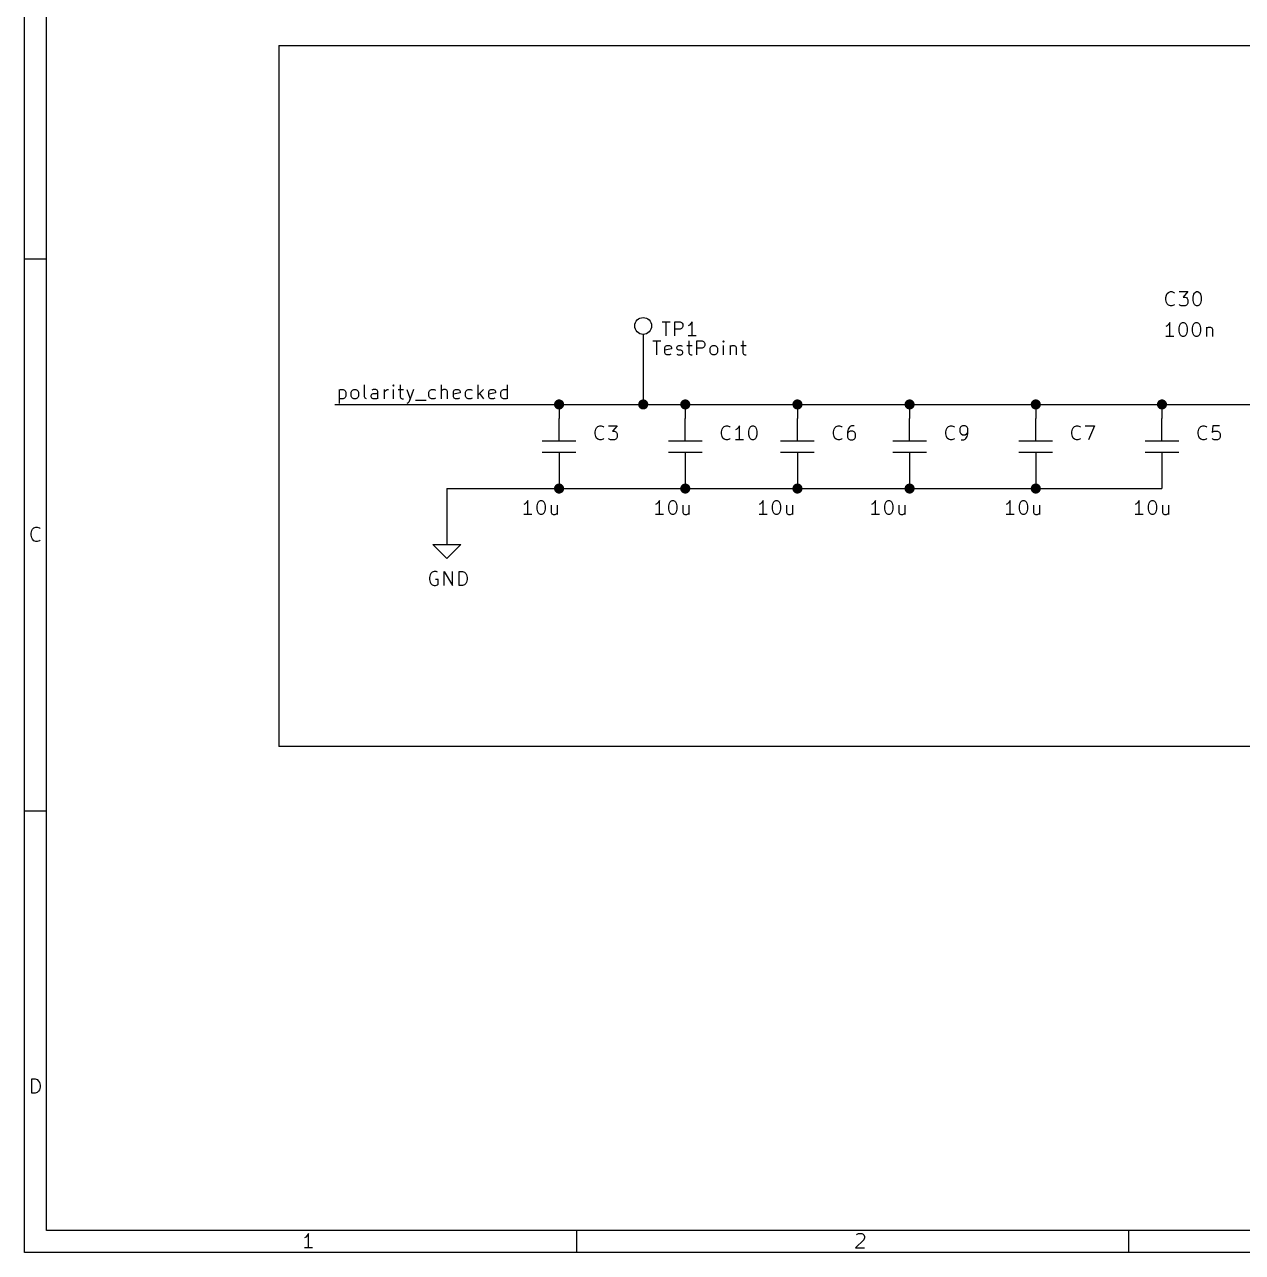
# Model space of a CAD drawing. Extents: x 0.4 to 11.3, y -7.9 to -0.4.
# Drawn here: x 0.394 to 4.737, y -7.874 to -3.495 of the extents above; entities that cross this region are included whole.
import ezdxf

# ---------------------------------------------------------------- set-up
doc = ezdxf.new("R2010")
doc.units = 0
doc.header["$MEASUREMENT"] = 0
for name, color, linetype in [('BLUE3', 171, 'CONTINUOUS'), ('CYAN2', 4, 'CONTINUOUS'), ('GRAY1', 251, 'CONTINUOUS'), ('GREEN3', 91, 'CONTINUOUS'), ('RED2', 1, 'CONTINUOUS')]:
    doc.layers.add(name, color=color, linetype=linetype)

msp = doc.modelspace()

# ---------------------------------------------------------------- linework, layer by layer
at = {"layer": 'BLUE3', "linetype": 'CONTINUOUS'}
for p, q in [((1.3, -3.57), (1.3, -6.07)), ((1.3, -3.57), (10.45, -3.57)), ((10.45, -6.07), (1.3, -6.07))]:
    msp.add_line(p, q, dxfattribs=at)
at = {"layer": 'CYAN2', "linetype": 'CONTINUOUS'}
for p, q in [((4.4639, -4.4692), (4.4663, -4.4597)), ((4.4663, -4.4597), (4.4687, -4.4549)), ((4.4687, -4.4549), (4.4734, -4.4502)), ((4.4734, -4.4502), (4.4806, -4.4478)), ((4.4806, -4.4478), (4.4853, -4.4478)), ((4.4853, -4.4478), (4.4925, -4.4502)), ((4.4925, -4.4502), (4.4949, -4.4526)), ((4.5115, -4.4478), (4.5425, -4.4478)), ((4.5425, -4.4478), (4.5258, -4.4669)), ((4.5615, -4.4669), (4.5639, -4.4573)), ((4.5639, -4.4573), (4.5663, -4.4526)), ((4.5663, -4.4526), (4.5687, -4.4502)), ((4.5687, -4.4502), (4.5734, -4.4478)), ((4.5734, -4.4478), (4.5782, -4.4478)), ((4.5782, -4.4478), (4.5829, -4.4502)), ((4.5829, -4.4502), (4.5853, -4.4526)), ((4.5853, -4.4526), (4.5877, -4.4573)), ((4.5877, -4.4573), (4.5901, -4.4669)), ((4.4639, -4.4764), (4.4639, -4.4692)), ((4.4663, -4.4859), (4.4639, -4.4764)), ((4.4687, -4.4907), (4.4663, -4.4859)), ((4.4734, -4.4954), (4.4687, -4.4907)), ((4.4806, -4.4978), (4.4734, -4.4954)), ((4.4853, -4.4978), (4.4806, -4.4978)), ((4.4925, -4.4954), (4.4853, -4.4978)), ((4.4949, -4.493), (4.4925, -4.4954)), ((4.5139, -4.4954), (4.5115, -4.493)), ((4.5187, -4.4978), (4.5139, -4.4954)), ((4.5329, -4.4978), (4.5187, -4.4978)), ((4.5258, -4.4669), (4.5329, -4.4669)), ((4.5329, -4.4669), (4.5377, -4.4692)), ((4.5377, -4.4954), (4.5329, -4.4978)), ((4.5377, -4.4692), (4.5401, -4.4716)), ((4.5401, -4.493), (4.5377, -4.4954)), ((4.5401, -4.4716), (4.5425, -4.4764)), ((4.5425, -4.4883), (4.5401, -4.493)), ((4.5425, -4.4764), (4.5425, -4.4883)), ((4.5615, -4.4788), (4.5615, -4.4669)), ((4.5639, -4.4883), (4.5615, -4.4788)), ((4.5663, -4.493), (4.5639, -4.4883)), ((4.5687, -4.4954), (4.5663, -4.493)), ((4.5734, -4.4978), (4.5687, -4.4954)), ((4.5782, -4.4978), (4.5734, -4.4978)), ((4.5829, -4.4954), (4.5782, -4.4978)), ((4.5853, -4.493), (4.5829, -4.4954)), ((4.5877, -4.4883), (4.5853, -4.493)), ((4.5901, -4.4788), (4.5877, -4.4883)), ((4.5901, -4.4669), (4.5901, -4.4788)), ((2.6671, -4.5548), (2.6957, -4.5548)), ((2.6814, -4.6048), (2.6814, -4.5548)), ((2.7124, -4.6048), (2.7124, -4.5548)), ((2.7124, -4.5548), (2.7314, -4.5548)), ((2.7314, -4.581), (2.7124, -4.581)), ((2.7314, -4.5548), (2.7362, -4.5572)), ((2.7362, -4.5786), (2.7314, -4.581)), ((2.7362, -4.5572), (2.7386, -4.5596)), ((2.7386, -4.5762), (2.7362, -4.5786)), ((2.7386, -4.5596), (2.7409, -4.5643)), ((2.7409, -4.5715), (2.7386, -4.5762)), ((2.7409, -4.5643), (2.7409, -4.5715)), ((2.7648, -4.5667), (2.76, -4.5691)), ((2.7695, -4.5619), (2.7648, -4.5667)), ((2.7743, -4.5548), (2.7695, -4.5619)), ((2.7743, -4.6048), (2.7743, -4.5548)), ((4.4687, -4.5697), (4.4639, -4.5721)), ((4.4734, -4.5649), (4.4687, -4.5697)), ((4.4782, -4.5578), (4.4734, -4.5649)), ((4.4782, -4.6078), (4.4782, -4.5578)), ((4.5115, -4.5769), (4.5139, -4.5673)), ((4.5115, -4.5888), (4.5115, -4.5769)), ((4.5139, -4.5983), (4.5115, -4.5888)), ((4.5139, -4.5673), (4.5163, -4.5626)), ((4.5163, -4.5626), (4.5187, -4.5602)), ((4.5187, -4.5602), (4.5234, -4.5578)), ((4.5234, -4.5578), (4.5282, -4.5578)), ((4.5282, -4.5578), (4.5329, -4.5602)), ((4.5329, -4.5602), (4.5353, -4.5626)), ((4.5353, -4.5626), (4.5377, -4.5673)), ((4.5377, -4.5673), (4.5401, -4.5769)), ((4.5401, -4.5888), (4.5377, -4.5983)), ((4.5401, -4.5769), (4.5401, -4.5888)), ((4.5591, -4.5769), (4.5615, -4.5673)), ((4.5591, -4.5888), (4.5591, -4.5769)), ((4.5615, -4.5983), (4.5591, -4.5888)), ((4.5615, -4.5673), (4.5639, -4.5626)), ((4.5639, -4.5626), (4.5663, -4.5602)), ((4.5663, -4.5602), (4.571, -4.5578)), ((4.571, -4.5578), (4.5758, -4.5578)), ((4.5758, -4.5578), (4.5806, -4.5602)), ((4.5806, -4.5602), (4.5829, -4.5626)), ((4.5829, -4.5626), (4.5853, -4.5673)), ((4.5853, -4.5673), (4.5877, -4.5769)), ((4.5877, -4.5888), (4.5853, -4.5983)), ((4.5877, -4.5769), (4.5877, -4.5888)), ((4.6091, -4.5745), (4.6091, -4.6078)), ((4.6091, -4.5792), (4.6115, -4.5769)), ((4.6115, -4.5769), (4.6163, -4.5745)), ((4.6163, -4.5745), (4.6234, -4.5745)), ((4.6234, -4.5745), (4.6282, -4.5769)), ((4.6282, -4.5769), (4.6306, -4.5816)), ((4.6306, -4.5816), (4.6306, -4.6078)), ((2.6341, -4.6228), (2.6627, -4.6228)), ((2.6484, -4.6728), (2.6484, -4.6228)), ((2.677, -4.6466), (2.6794, -4.6419)), ((2.6794, -4.6419), (2.6841, -4.6395)), ((2.6841, -4.6395), (2.6937, -4.6395)), ((2.6937, -4.6395), (2.6984, -4.6419)), ((2.6984, -4.6419), (2.7008, -4.6466)), ((2.7199, -4.6466), (2.7222, -4.6419)), ((2.7222, -4.6419), (2.727, -4.6395)), ((2.727, -4.6395), (2.7341, -4.6395)), ((2.7341, -4.6395), (2.7389, -4.6419)), ((2.7556, -4.6395), (2.7746, -4.6395)), ((2.7886, -4.6048), (2.76, -4.6048)), ((2.7627, -4.6228), (2.7627, -4.6657)), ((2.7913, -4.6728), (2.7913, -4.6228)), ((2.7913, -4.6228), (2.8103, -4.6228)), ((2.8103, -4.6228), (2.8151, -4.6252)), ((2.8151, -4.6252), (2.8175, -4.6276)), ((2.8175, -4.6276), (2.8199, -4.6323)), ((2.8199, -4.6395), (2.8175, -4.6442)), ((2.8199, -4.6323), (2.8199, -4.6395)), ((2.8413, -4.6442), (2.8437, -4.6419)), ((2.8437, -4.6419), (2.8484, -4.6395)), ((2.8484, -4.6395), (2.8556, -4.6395)), ((2.8556, -4.6395), (2.8603, -4.6419)), ((2.8603, -4.6419), (2.8627, -4.6442)), ((2.8865, -4.6228), (2.8841, -4.6252)), ((2.8841, -4.6252), (2.8865, -4.6276)), ((2.8889, -4.6252), (2.8865, -4.6228)), ((2.8865, -4.6228), (2.8865, -4.6276)), ((2.8865, -4.6276), (2.8889, -4.6252)), ((2.8865, -4.6728), (2.8865, -4.6395)), ((2.9103, -4.6395), (2.9103, -4.6728)), ((2.9103, -4.6442), (2.9127, -4.6419)), ((2.9127, -4.6419), (2.9175, -4.6395)), ((2.9175, -4.6395), (2.9246, -4.6395)), ((2.9246, -4.6395), (2.9294, -4.6419)), ((2.9294, -4.6419), (2.9318, -4.6466)), ((2.9484, -4.6395), (2.9675, -4.6395)), ((2.9556, -4.6228), (2.9556, -4.6657)), ((4.4925, -4.6078), (4.4639, -4.6078)), ((4.5163, -4.603), (4.5139, -4.5983)), ((4.5187, -4.6054), (4.5163, -4.603)), ((4.5234, -4.6078), (4.5187, -4.6054)), ((4.5282, -4.6078), (4.5234, -4.6078)), ((4.5329, -4.6054), (4.5282, -4.6078)), ((4.5353, -4.603), (4.5329, -4.6054)), ((4.5377, -4.5983), (4.5353, -4.603)), ((4.5639, -4.603), (4.5615, -4.5983)), ((4.5663, -4.6054), (4.5639, -4.603)), ((4.571, -4.6078), (4.5663, -4.6054)), ((4.5758, -4.6078), (4.571, -4.6078)), ((4.5806, -4.6054), (4.5758, -4.6078)), ((4.5829, -4.603), (4.5806, -4.6054)), ((4.5853, -4.5983), (4.5829, -4.603)), ((2.677, -4.6657), (2.677, -4.6466)), ((2.7008, -4.6514), (2.677, -4.6561)), ((2.6794, -4.6704), (2.677, -4.6657)), ((2.6841, -4.6728), (2.6794, -4.6704)), ((2.6937, -4.6728), (2.6841, -4.6728)), ((2.6984, -4.6704), (2.6937, -4.6728)), ((2.7008, -4.6466), (2.7008, -4.6514)), ((2.7199, -4.649), (2.7199, -4.6466)), ((2.7222, -4.6538), (2.7199, -4.649)), ((2.7199, -4.6704), (2.7246, -4.6728)), ((2.727, -4.6561), (2.7222, -4.6538)), ((2.7246, -4.6728), (2.7341, -4.6728)), ((2.7341, -4.6561), (2.727, -4.6561)), ((2.7389, -4.6585), (2.7341, -4.6561)), ((2.7341, -4.6728), (2.7389, -4.6704)), ((2.7413, -4.6633), (2.7389, -4.6585)), ((2.7389, -4.6704), (2.7413, -4.6657)), ((2.7413, -4.6657), (2.7413, -4.6633)), ((2.7627, -4.6657), (2.7651, -4.6704)), ((2.7651, -4.6704), (2.7699, -4.6728)), ((2.7699, -4.6728), (2.7746, -4.6728)), ((2.8103, -4.649), (2.7913, -4.649)), ((2.8151, -4.6466), (2.8103, -4.649)), ((2.8175, -4.6442), (2.8151, -4.6466)), ((2.8389, -4.649), (2.8413, -4.6442)), ((2.8389, -4.6633), (2.8389, -4.649)), ((2.8413, -4.668), (2.8389, -4.6633)), ((2.8437, -4.6704), (2.8413, -4.668)), ((2.8484, -4.6728), (2.8437, -4.6704)), ((2.8556, -4.6728), (2.8484, -4.6728)), ((2.8603, -4.6704), (2.8556, -4.6728)), ((2.8627, -4.668), (2.8603, -4.6704)), ((2.8627, -4.6442), (2.8651, -4.649)), ((2.8651, -4.6633), (2.8627, -4.668)), ((2.8651, -4.649), (2.8651, -4.6633)), ((2.9318, -4.6466), (2.9318, -4.6728)), ((2.9556, -4.6657), (2.9579, -4.6704)), ((2.9579, -4.6704), (2.9627, -4.6728)), ((2.9627, -4.6728), (2.9675, -4.6728)), ((2.4289, -4.9482), (2.4313, -4.9387)), ((2.4289, -4.9554), (2.4289, -4.9482)), ((2.4313, -4.9387), (2.4337, -4.9339)), ((2.4337, -4.9339), (2.4384, -4.9292)), ((2.4384, -4.9292), (2.4456, -4.9268)), ((2.4456, -4.9268), (2.4503, -4.9268)), ((2.4503, -4.9268), (2.4575, -4.9292)), ((2.4575, -4.9292), (2.4599, -4.9316)), ((2.4765, -4.9268), (2.5075, -4.9268)), ((2.5075, -4.9268), (2.4908, -4.9459)), ((2.4908, -4.9459), (2.4979, -4.9459)), ((2.4979, -4.9459), (2.5027, -4.9482)), ((2.5027, -4.9482), (2.5051, -4.9506)), ((2.8789, -4.9482), (2.8813, -4.9387)), ((2.8789, -4.9482), (2.8813, -4.9387)), ((2.8789, -4.9554), (2.8789, -4.9482)), ((2.8789, -4.9554), (2.8789, -4.9482)), ((2.8813, -4.9387), (2.8837, -4.9339)), ((2.8813, -4.9387), (2.8837, -4.9339)), ((2.8837, -4.9339), (2.8884, -4.9292)), ((2.8837, -4.9339), (2.8884, -4.9292)), ((2.8884, -4.9292), (2.8956, -4.9268)), ((2.8884, -4.9292), (2.8956, -4.9268)), ((2.8956, -4.9268), (2.9003, -4.9268)), ((2.8956, -4.9268), (2.9003, -4.9268)), ((2.9003, -4.9268), (2.9075, -4.9292)), ((2.9003, -4.9268), (2.9075, -4.9292)), ((2.9075, -4.9292), (2.9099, -4.9316)), ((2.9075, -4.9292), (2.9099, -4.9316)), ((2.9337, -4.9387), (2.9289, -4.9411)), ((2.9337, -4.9387), (2.9289, -4.9411)), ((2.9384, -4.9339), (2.9337, -4.9387)), ((2.9384, -4.9339), (2.9337, -4.9387)), ((2.9432, -4.9268), (2.9384, -4.9339)), ((2.9432, -4.9268), (2.9384, -4.9339)), ((2.9432, -4.9768), (2.9432, -4.9268)), ((2.9432, -4.9768), (2.9432, -4.9268)), ((2.9765, -4.9459), (2.9789, -4.9363)), ((2.9765, -4.9459), (2.9789, -4.9363)), ((2.9765, -4.9578), (2.9765, -4.9459)), ((2.9765, -4.9578), (2.9765, -4.9459)), ((2.9789, -4.9363), (2.9813, -4.9316)), ((2.9789, -4.9363), (2.9813, -4.9316)), ((2.9813, -4.9316), (2.9837, -4.9292)), ((2.9813, -4.9316), (2.9837, -4.9292)), ((2.9837, -4.9292), (2.9884, -4.9268)), ((2.9837, -4.9292), (2.9884, -4.9268)), ((2.9884, -4.9268), (2.9932, -4.9268)), ((2.9884, -4.9268), (2.9932, -4.9268)), ((2.9932, -4.9268), (2.9979, -4.9292)), ((2.9932, -4.9268), (2.9979, -4.9292)), ((2.9979, -4.9292), (3.0003, -4.9316)), ((2.9979, -4.9292), (3.0003, -4.9316)), ((3.0003, -4.9316), (3.0027, -4.9363)), ((3.0003, -4.9316), (3.0027, -4.9363)), ((3.0027, -4.9363), (3.0051, -4.9459)), ((3.0027, -4.9363), (3.0051, -4.9459)), ((3.0051, -4.9459), (3.0051, -4.9578)), ((3.0051, -4.9459), (3.0051, -4.9578)), ((3.2789, -4.9482), (3.2813, -4.9387)), ((3.2789, -4.9482), (3.2813, -4.9387)), ((3.2789, -4.9554), (3.2789, -4.9482)), ((3.2789, -4.9554), (3.2789, -4.9482)), ((3.2813, -4.9387), (3.2837, -4.9339)), ((3.2813, -4.9387), (3.2837, -4.9339)), ((3.2837, -4.9339), (3.2884, -4.9292)), ((3.2837, -4.9339), (3.2884, -4.9292)), ((3.2884, -4.9292), (3.2956, -4.9268)), ((3.2884, -4.9292), (3.2956, -4.9268)), ((3.2956, -4.9268), (3.3003, -4.9268)), ((3.2956, -4.9268), (3.3003, -4.9268)), ((3.3003, -4.9268), (3.3075, -4.9292)), ((3.3003, -4.9268), (3.3075, -4.9292)), ((3.3075, -4.9292), (3.3099, -4.9316)), ((3.3075, -4.9292), (3.3099, -4.9316)), ((3.3313, -4.9387), (3.3289, -4.9482)), ((3.3313, -4.9387), (3.3289, -4.9482)), ((3.3289, -4.9482), (3.3289, -4.9673)), ((3.3289, -4.9482), (3.3289, -4.9673)), ((3.336, -4.9316), (3.3313, -4.9387)), ((3.336, -4.9316), (3.3313, -4.9387)), ((3.3337, -4.9482), (3.3313, -4.9506)), ((3.3337, -4.9482), (3.3313, -4.9506)), ((3.3384, -4.9459), (3.3337, -4.9482)), ((3.3384, -4.9459), (3.3337, -4.9482)), ((3.3384, -4.9292), (3.336, -4.9316)), ((3.3384, -4.9292), (3.336, -4.9316)), ((3.3432, -4.9268), (3.3384, -4.9292)), ((3.3432, -4.9268), (3.3384, -4.9292)), ((3.3479, -4.9459), (3.3384, -4.9459)), ((3.3479, -4.9459), (3.3384, -4.9459)), ((3.3527, -4.9268), (3.3432, -4.9268)), ((3.3527, -4.9268), (3.3432, -4.9268)), ((3.3527, -4.9482), (3.3479, -4.9459)), ((3.3527, -4.9482), (3.3479, -4.9459)), ((3.3551, -4.9506), (3.3527, -4.9482)), ((3.3551, -4.9506), (3.3527, -4.9482)), ((3.6789, -4.9482), (3.6813, -4.9387)), ((3.6789, -4.9554), (3.6789, -4.9482)), ((3.6813, -4.9387), (3.6837, -4.9339)), ((3.6837, -4.9339), (3.6884, -4.9292)), ((3.6884, -4.9292), (3.6956, -4.9268)), ((3.6956, -4.9268), (3.7003, -4.9268)), ((3.7003, -4.9268), (3.7075, -4.9292)), ((3.7075, -4.9292), (3.7099, -4.9316)), ((3.7313, -4.9316), (3.7289, -4.9363)), ((3.7289, -4.9363), (3.7289, -4.9482)), ((3.7289, -4.9482), (3.7313, -4.953)), ((3.7337, -4.9292), (3.7313, -4.9316)), ((3.7384, -4.9268), (3.7337, -4.9292)), ((3.7479, -4.9268), (3.7384, -4.9268)), ((3.7527, -4.9292), (3.7479, -4.9268)), ((3.7551, -4.9316), (3.7527, -4.9292)), ((3.7575, -4.9363), (3.7551, -4.9316)), ((3.7551, -4.953), (3.7575, -4.9482)), ((3.7575, -4.9554), (3.7575, -4.9363)), ((4.1289, -4.9482), (4.1313, -4.9387)), ((4.1289, -4.9554), (4.1289, -4.9482)), ((4.1313, -4.9387), (4.1337, -4.9339)), ((4.1337, -4.9339), (4.1384, -4.9292)), ((4.1384, -4.9292), (4.1456, -4.9268)), ((4.1456, -4.9268), (4.1503, -4.9268)), ((4.1503, -4.9268), (4.1575, -4.9292)), ((4.1575, -4.9292), (4.1599, -4.9316)), ((4.1765, -4.9268), (4.2099, -4.9268)), ((4.2099, -4.9268), (4.1884, -4.9768)), ((4.5789, -4.9482), (4.5813, -4.9387)), ((4.5789, -4.9554), (4.5789, -4.9482)), ((4.5813, -4.9387), (4.5837, -4.9339)), ((4.5837, -4.9339), (4.5884, -4.9292)), ((4.5884, -4.9292), (4.5956, -4.9268)), ((4.5956, -4.9268), (4.6003, -4.9268)), ((4.6003, -4.9268), (4.6075, -4.9292)), ((4.6075, -4.9292), (4.6099, -4.9316)), ((4.6313, -4.9268), (4.6289, -4.9506)), ((4.6289, -4.9506), (4.6313, -4.9482)), ((4.6551, -4.9268), (4.6313, -4.9268)), ((4.6313, -4.9482), (4.636, -4.9459)), ((4.636, -4.9459), (4.6479, -4.9459)), ((4.6479, -4.9459), (4.6527, -4.9482)), ((4.6527, -4.9482), (4.6551, -4.9506)), ((2.4313, -4.9649), (2.4289, -4.9554)), ((2.4337, -4.9697), (2.4313, -4.9649)), ((2.4384, -4.9744), (2.4337, -4.9697)), ((2.4456, -4.9768), (2.4384, -4.9744)), ((2.4503, -4.9768), (2.4456, -4.9768)), ((2.4575, -4.9744), (2.4503, -4.9768)), ((2.4599, -4.972), (2.4575, -4.9744)), ((2.4789, -4.9744), (2.4765, -4.972)), ((2.4837, -4.9768), (2.4789, -4.9744)), ((2.4979, -4.9768), (2.4837, -4.9768)), ((2.5027, -4.9744), (2.4979, -4.9768)), ((2.5051, -4.972), (2.5027, -4.9744)), ((2.5051, -4.9506), (2.5075, -4.9554)), ((2.5075, -4.9673), (2.5051, -4.972)), ((2.5075, -4.9554), (2.5075, -4.9673)), ((2.8813, -4.9649), (2.8789, -4.9554)), ((2.8813, -4.9649), (2.8789, -4.9554)), ((2.8837, -4.9697), (2.8813, -4.9649)), ((2.8837, -4.9697), (2.8813, -4.9649)), ((2.8884, -4.9744), (2.8837, -4.9697)), ((2.8884, -4.9744), (2.8837, -4.9697)), ((2.8956, -4.9768), (2.8884, -4.9744)), ((2.8956, -4.9768), (2.8884, -4.9744)), ((2.9003, -4.9768), (2.8956, -4.9768)), ((2.9003, -4.9768), (2.8956, -4.9768)), ((2.9075, -4.9744), (2.9003, -4.9768)), ((2.9075, -4.9744), (2.9003, -4.9768)), ((2.9099, -4.972), (2.9075, -4.9744)), ((2.9099, -4.972), (2.9075, -4.9744)), ((2.9575, -4.9768), (2.9289, -4.9768)), ((2.9575, -4.9768), (2.9289, -4.9768)), ((2.9789, -4.9673), (2.9765, -4.9578)), ((2.9789, -4.9673), (2.9765, -4.9578)), ((2.9813, -4.972), (2.9789, -4.9673)), ((2.9813, -4.972), (2.9789, -4.9673)), ((2.9837, -4.9744), (2.9813, -4.972)), ((2.9837, -4.9744), (2.9813, -4.972)), ((2.9884, -4.9768), (2.9837, -4.9744)), ((2.9884, -4.9768), (2.9837, -4.9744)), ((2.9932, -4.9768), (2.9884, -4.9768)), ((2.9932, -4.9768), (2.9884, -4.9768)), ((2.9979, -4.9744), (2.9932, -4.9768)), ((2.9979, -4.9744), (2.9932, -4.9768)), ((3.0003, -4.972), (2.9979, -4.9744)), ((3.0003, -4.972), (2.9979, -4.9744)), ((3.0027, -4.9673), (3.0003, -4.972)), ((3.0027, -4.9673), (3.0003, -4.972)), ((3.0051, -4.9578), (3.0027, -4.9673)), ((3.0051, -4.9578), (3.0027, -4.9673)), ((3.2813, -4.9649), (3.2789, -4.9554)), ((3.2813, -4.9649), (3.2789, -4.9554)), ((3.2837, -4.9697), (3.2813, -4.9649)), ((3.2837, -4.9697), (3.2813, -4.9649)), ((3.2884, -4.9744), (3.2837, -4.9697)), ((3.2884, -4.9744), (3.2837, -4.9697)), ((3.2956, -4.9768), (3.2884, -4.9744)), ((3.2956, -4.9768), (3.2884, -4.9744)), ((3.3003, -4.9768), (3.2956, -4.9768)), ((3.3003, -4.9768), (3.2956, -4.9768)), ((3.3075, -4.9744), (3.3003, -4.9768)), ((3.3075, -4.9744), (3.3003, -4.9768)), ((3.3099, -4.972), (3.3075, -4.9744)), ((3.3099, -4.972), (3.3075, -4.9744)), ((3.3313, -4.9506), (3.3289, -4.9554)), ((3.3313, -4.9506), (3.3289, -4.9554)), ((3.3289, -4.9673), (3.3313, -4.972)), ((3.3289, -4.9673), (3.3313, -4.972)), ((3.3313, -4.972), (3.3337, -4.9744)), ((3.3313, -4.972), (3.3337, -4.9744)), ((3.3337, -4.9744), (3.3384, -4.9768)), ((3.3337, -4.9744), (3.3384, -4.9768)), ((3.3384, -4.9768), (3.3479, -4.9768)), ((3.3384, -4.9768), (3.3479, -4.9768)), ((3.3479, -4.9768), (3.3527, -4.9744)), ((3.3479, -4.9768), (3.3527, -4.9744)), ((3.3527, -4.9744), (3.3551, -4.972)), ((3.3527, -4.9744), (3.3551, -4.972)), ((3.3575, -4.9554), (3.3551, -4.9506)), ((3.3575, -4.9554), (3.3551, -4.9506)), ((3.3551, -4.972), (3.3575, -4.9673)), ((3.3551, -4.972), (3.3575, -4.9673)), ((3.3575, -4.9673), (3.3575, -4.9554)), ((3.3575, -4.9673), (3.3575, -4.9554)), ((3.6813, -4.9649), (3.6789, -4.9554)), ((3.6837, -4.9697), (3.6813, -4.9649)), ((3.6884, -4.9744), (3.6837, -4.9697)), ((3.6956, -4.9768), (3.6884, -4.9744)), ((3.7003, -4.9768), (3.6956, -4.9768)), ((3.7075, -4.9744), (3.7003, -4.9768)), ((3.7099, -4.972), (3.7075, -4.9744)), ((3.7313, -4.953), (3.7337, -4.9554)), ((3.7337, -4.9554), (3.7384, -4.9578)), ((3.7337, -4.9768), (3.7432, -4.9768)), ((3.7384, -4.9578), (3.7479, -4.9578)), ((3.7432, -4.9768), (3.7479, -4.9744)), ((3.7479, -4.9578), (3.7527, -4.9554)), ((3.7479, -4.9744), (3.7503, -4.972)), ((3.7503, -4.972), (3.7551, -4.9649)), ((3.7527, -4.9554), (3.7551, -4.953)), ((3.7551, -4.9649), (3.7575, -4.9554)), ((4.1313, -4.9649), (4.1289, -4.9554)), ((4.1337, -4.9697), (4.1313, -4.9649)), ((4.1384, -4.9744), (4.1337, -4.9697)), ((4.1456, -4.9768), (4.1384, -4.9744)), ((4.1503, -4.9768), (4.1456, -4.9768)), ((4.1575, -4.9744), (4.1503, -4.9768)), ((4.1599, -4.972), (4.1575, -4.9744)), ((4.5813, -4.9649), (4.5789, -4.9554)), ((4.5837, -4.9697), (4.5813, -4.9649)), ((4.5884, -4.9744), (4.5837, -4.9697)), ((4.5956, -4.9768), (4.5884, -4.9744)), ((4.6003, -4.9768), (4.5956, -4.9768)), ((4.6075, -4.9744), (4.6003, -4.9768)), ((4.6099, -4.972), (4.6075, -4.9744)), ((4.6313, -4.9744), (4.6289, -4.972)), ((4.636, -4.9768), (4.6313, -4.9744)), ((4.6479, -4.9768), (4.636, -4.9768)), ((4.6527, -4.9744), (4.6479, -4.9768)), ((4.6551, -4.972), (4.6527, -4.9744)), ((4.6551, -4.9506), (4.6575, -4.9554)), ((4.6575, -4.9673), (4.6551, -4.972)), ((4.6575, -4.9554), (4.6575, -4.9673)), ((2.1787, -5.2047), (2.1739, -5.2071)), ((2.1834, -5.1999), (2.1787, -5.2047)), ((2.1882, -5.1928), (2.1834, -5.1999)), ((2.1882, -5.2428), (2.1882, -5.1928)), ((2.2215, -5.2119), (2.2239, -5.2023)), ((2.2239, -5.2023), (2.2263, -5.1976)), ((2.2263, -5.1976), (2.2287, -5.1952)), ((2.2287, -5.1952), (2.2334, -5.1928)), ((2.2334, -5.1928), (2.2382, -5.1928)), ((2.2382, -5.1928), (2.2429, -5.1952)), ((2.2429, -5.1952), (2.2453, -5.1976)), ((2.2453, -5.1976), (2.2477, -5.2023)), ((2.2477, -5.2023), (2.2501, -5.2119)), ((2.2715, -5.2095), (2.2715, -5.2357)), ((2.2929, -5.2095), (2.2929, -5.2428)), ((2.6487, -5.2047), (2.6439, -5.2071)), ((2.6487, -5.2047), (2.6439, -5.2071)), ((2.6534, -5.1999), (2.6487, -5.2047)), ((2.6534, -5.1999), (2.6487, -5.2047)), ((2.6582, -5.1928), (2.6534, -5.1999)), ((2.6582, -5.1928), (2.6534, -5.1999)), ((2.6582, -5.2428), (2.6582, -5.1928)), ((2.6582, -5.2428), (2.6582, -5.1928)), ((2.6915, -5.2119), (2.6939, -5.2023)), ((2.6915, -5.2119), (2.6939, -5.2023)), ((2.6939, -5.2023), (2.6963, -5.1976)), ((2.6939, -5.2023), (2.6963, -5.1976)), ((2.6963, -5.1976), (2.6987, -5.1952)), ((2.6963, -5.1976), (2.6987, -5.1952)), ((2.6987, -5.1952), (2.7034, -5.1928)), ((2.6987, -5.1952), (2.7034, -5.1928)), ((2.7034, -5.1928), (2.7082, -5.1928)), ((2.7034, -5.1928), (2.7082, -5.1928)), ((2.7082, -5.1928), (2.7129, -5.1952)), ((2.7082, -5.1928), (2.7129, -5.1952)), ((2.7129, -5.1952), (2.7153, -5.1976)), ((2.7129, -5.1952), (2.7153, -5.1976)), ((2.7153, -5.1976), (2.7177, -5.2023)), ((2.7153, -5.1976), (2.7177, -5.2023)), ((2.7177, -5.2023), (2.7201, -5.2119)), ((2.7177, -5.2023), (2.7201, -5.2119)), ((2.7415, -5.2095), (2.7415, -5.2357)), ((2.7415, -5.2095), (2.7415, -5.2357)), ((2.7629, -5.2095), (2.7629, -5.2428)), ((2.7629, -5.2095), (2.7629, -5.2428)), ((3.0187, -5.2047), (3.0139, -5.2071)), ((3.0187, -5.2047), (3.0139, -5.2071)), ((3.0234, -5.1999), (3.0187, -5.2047)), ((3.0234, -5.1999), (3.0187, -5.2047)), ((3.0282, -5.1928), (3.0234, -5.1999)), ((3.0282, -5.1928), (3.0234, -5.1999)), ((3.0282, -5.2428), (3.0282, -5.1928)), ((3.0282, -5.2428), (3.0282, -5.1928)), ((3.0615, -5.2119), (3.0639, -5.2023)), ((3.0615, -5.2119), (3.0639, -5.2023)), ((3.0639, -5.2023), (3.0663, -5.1976)), ((3.0639, -5.2023), (3.0663, -5.1976)), ((3.0663, -5.1976), (3.0687, -5.1952)), ((3.0663, -5.1976), (3.0687, -5.1952)), ((3.0687, -5.1952), (3.0734, -5.1928)), ((3.0687, -5.1952), (3.0734, -5.1928)), ((3.0734, -5.1928), (3.0782, -5.1928)), ((3.0734, -5.1928), (3.0782, -5.1928)), ((3.0782, -5.1928), (3.0829, -5.1952)), ((3.0782, -5.1928), (3.0829, -5.1952)), ((3.0829, -5.1952), (3.0853, -5.1976)), ((3.0829, -5.1952), (3.0853, -5.1976)), ((3.0853, -5.1976), (3.0877, -5.2023)), ((3.0853, -5.1976), (3.0877, -5.2023)), ((3.0877, -5.2023), (3.0901, -5.2119)), ((3.0877, -5.2023), (3.0901, -5.2119)), ((3.1115, -5.2095), (3.1115, -5.2357)), ((3.1115, -5.2095), (3.1115, -5.2357)), ((3.1329, -5.2095), (3.1329, -5.2428)), ((3.1329, -5.2095), (3.1329, -5.2428)), ((3.4187, -5.2047), (3.4139, -5.2071)), ((3.4234, -5.1999), (3.4187, -5.2047)), ((3.4282, -5.1928), (3.4234, -5.1999)), ((3.4282, -5.2428), (3.4282, -5.1928)), ((3.4615, -5.2119), (3.4639, -5.2023)), ((3.4639, -5.2023), (3.4663, -5.1976)), ((3.4663, -5.1976), (3.4687, -5.1952)), ((3.4687, -5.1952), (3.4734, -5.1928)), ((3.4734, -5.1928), (3.4782, -5.1928)), ((3.4782, -5.1928), (3.4829, -5.1952)), ((3.4829, -5.1952), (3.4853, -5.1976)), ((3.4853, -5.1976), (3.4877, -5.2023)), ((3.4877, -5.2023), (3.4901, -5.2119)), ((3.5115, -5.2095), (3.5115, -5.2357)), ((3.5329, -5.2095), (3.5329, -5.2428)), ((3.8987, -5.2047), (3.8939, -5.2071)), ((3.9034, -5.1999), (3.8987, -5.2047)), ((3.9082, -5.1928), (3.9034, -5.1999)), ((3.9082, -5.2428), (3.9082, -5.1928)), ((3.9415, -5.2119), (3.9439, -5.2023)), ((3.9439, -5.2023), (3.9463, -5.1976)), ((3.9463, -5.1976), (3.9487, -5.1952)), ((3.9487, -5.1952), (3.9534, -5.1928)), ((3.9534, -5.1928), (3.9582, -5.1928)), ((3.9582, -5.1928), (3.9629, -5.1952)), ((3.9629, -5.1952), (3.9653, -5.1976)), ((3.9653, -5.1976), (3.9677, -5.2023)), ((3.9677, -5.2023), (3.9701, -5.2119)), ((3.9915, -5.2095), (3.9915, -5.2357)), ((4.0129, -5.2095), (4.0129, -5.2428)), ((4.3587, -5.2047), (4.3539, -5.2071)), ((4.3634, -5.1999), (4.3587, -5.2047)), ((4.3682, -5.1928), (4.3634, -5.1999)), ((4.3682, -5.2428), (4.3682, -5.1928)), ((4.4015, -5.2119), (4.4039, -5.2023)), ((4.4039, -5.2023), (4.4063, -5.1976)), ((4.4063, -5.1976), (4.4087, -5.1952)), ((4.4087, -5.1952), (4.4134, -5.1928)), ((4.4134, -5.1928), (4.4182, -5.1928)), ((4.4182, -5.1928), (4.4229, -5.1952)), ((4.4229, -5.1952), (4.4253, -5.1976)), ((4.4253, -5.1976), (4.4277, -5.2023)), ((4.4277, -5.2023), (4.4301, -5.2119)), ((4.4515, -5.2095), (4.4515, -5.2357)), ((4.4729, -5.2095), (4.4729, -5.2428)), ((2.2025, -5.2428), (2.1739, -5.2428)), ((2.2215, -5.2238), (2.2215, -5.2119)), ((2.2239, -5.2333), (2.2215, -5.2238)), ((2.2263, -5.238), (2.2239, -5.2333)), ((2.2287, -5.2404), (2.2263, -5.238)), ((2.2334, -5.2428), (2.2287, -5.2404)), ((2.2382, -5.2428), (2.2334, -5.2428)), ((2.2429, -5.2404), (2.2382, -5.2428)), ((2.2453, -5.238), (2.2429, -5.2404)), ((2.2477, -5.2333), (2.2453, -5.238)), ((2.2501, -5.2238), (2.2477, -5.2333)), ((2.2501, -5.2119), (2.2501, -5.2238)), ((2.2715, -5.2357), (2.2739, -5.2404)), ((2.2739, -5.2404), (2.2787, -5.2428)), ((2.2787, -5.2428), (2.2858, -5.2428)), ((2.2858, -5.2428), (2.2906, -5.2404)), ((2.2906, -5.2404), (2.2929, -5.238)), ((2.6725, -5.2428), (2.6439, -5.2428)), ((2.6725, -5.2428), (2.6439, -5.2428)), ((2.6915, -5.2238), (2.6915, -5.2119)), ((2.6915, -5.2238), (2.6915, -5.2119)), ((2.6939, -5.2333), (2.6915, -5.2238)), ((2.6939, -5.2333), (2.6915, -5.2238)), ((2.6963, -5.238), (2.6939, -5.2333)), ((2.6963, -5.238), (2.6939, -5.2333)), ((2.6987, -5.2404), (2.6963, -5.238)), ((2.6987, -5.2404), (2.6963, -5.238)), ((2.7034, -5.2428), (2.6987, -5.2404)), ((2.7034, -5.2428), (2.6987, -5.2404)), ((2.7082, -5.2428), (2.7034, -5.2428)), ((2.7082, -5.2428), (2.7034, -5.2428)), ((2.7129, -5.2404), (2.7082, -5.2428)), ((2.7129, -5.2404), (2.7082, -5.2428)), ((2.7153, -5.238), (2.7129, -5.2404)), ((2.7153, -5.238), (2.7129, -5.2404)), ((2.7177, -5.2333), (2.7153, -5.238)), ((2.7177, -5.2333), (2.7153, -5.238)), ((2.7201, -5.2238), (2.7177, -5.2333)), ((2.7201, -5.2238), (2.7177, -5.2333)), ((2.7201, -5.2119), (2.7201, -5.2238)), ((2.7201, -5.2119), (2.7201, -5.2238)), ((2.7415, -5.2357), (2.7439, -5.2404)), ((2.7415, -5.2357), (2.7439, -5.2404)), ((2.7439, -5.2404), (2.7487, -5.2428)), ((2.7439, -5.2404), (2.7487, -5.2428)), ((2.7487, -5.2428), (2.7558, -5.2428)), ((2.7487, -5.2428), (2.7558, -5.2428)), ((2.7558, -5.2428), (2.7606, -5.2404)), ((2.7558, -5.2428), (2.7606, -5.2404)), ((2.7606, -5.2404), (2.7629, -5.238)), ((2.7606, -5.2404), (2.7629, -5.238)), ((3.0425, -5.2428), (3.0139, -5.2428)), ((3.0425, -5.2428), (3.0139, -5.2428)), ((3.0615, -5.2238), (3.0615, -5.2119)), ((3.0615, -5.2238), (3.0615, -5.2119)), ((3.0639, -5.2333), (3.0615, -5.2238)), ((3.0639, -5.2333), (3.0615, -5.2238)), ((3.0663, -5.238), (3.0639, -5.2333)), ((3.0663, -5.238), (3.0639, -5.2333)), ((3.0687, -5.2404), (3.0663, -5.238)), ((3.0687, -5.2404), (3.0663, -5.238)), ((3.0734, -5.2428), (3.0687, -5.2404)), ((3.0734, -5.2428), (3.0687, -5.2404)), ((3.0782, -5.2428), (3.0734, -5.2428)), ((3.0782, -5.2428), (3.0734, -5.2428)), ((3.0829, -5.2404), (3.0782, -5.2428)), ((3.0829, -5.2404), (3.0782, -5.2428)), ((3.0853, -5.238), (3.0829, -5.2404)), ((3.0853, -5.238), (3.0829, -5.2404)), ((3.0877, -5.2333), (3.0853, -5.238)), ((3.0877, -5.2333), (3.0853, -5.238)), ((3.0901, -5.2238), (3.0877, -5.2333)), ((3.0901, -5.2238), (3.0877, -5.2333)), ((3.0901, -5.2119), (3.0901, -5.2238)), ((3.0901, -5.2119), (3.0901, -5.2238)), ((3.1115, -5.2357), (3.1139, -5.2404)), ((3.1115, -5.2357), (3.1139, -5.2404)), ((3.1139, -5.2404), (3.1187, -5.2428)), ((3.1139, -5.2404), (3.1187, -5.2428)), ((3.1187, -5.2428), (3.1258, -5.2428)), ((3.1187, -5.2428), (3.1258, -5.2428)), ((3.1258, -5.2428), (3.1306, -5.2404)), ((3.1258, -5.2428), (3.1306, -5.2404)), ((3.1306, -5.2404), (3.1329, -5.238)), ((3.1306, -5.2404), (3.1329, -5.238)), ((3.4425, -5.2428), (3.4139, -5.2428)), ((3.4615, -5.2238), (3.4615, -5.2119)), ((3.4639, -5.2333), (3.4615, -5.2238)), ((3.4663, -5.238), (3.4639, -5.2333)), ((3.4687, -5.2404), (3.4663, -5.238)), ((3.4734, -5.2428), (3.4687, -5.2404)), ((3.4782, -5.2428), (3.4734, -5.2428)), ((3.4829, -5.2404), (3.4782, -5.2428)), ((3.4853, -5.238), (3.4829, -5.2404)), ((3.4877, -5.2333), (3.4853, -5.238)), ((3.4901, -5.2238), (3.4877, -5.2333)), ((3.4901, -5.2119), (3.4901, -5.2238)), ((3.5115, -5.2357), (3.5139, -5.2404)), ((3.5139, -5.2404), (3.5187, -5.2428)), ((3.5187, -5.2428), (3.5258, -5.2428)), ((3.5258, -5.2428), (3.5306, -5.2404)), ((3.5306, -5.2404), (3.5329, -5.238)), ((3.9225, -5.2428), (3.8939, -5.2428)), ((3.9415, -5.2238), (3.9415, -5.2119)), ((3.9439, -5.2333), (3.9415, -5.2238)), ((3.9463, -5.238), (3.9439, -5.2333)), ((3.9487, -5.2404), (3.9463, -5.238)), ((3.9534, -5.2428), (3.9487, -5.2404)), ((3.9582, -5.2428), (3.9534, -5.2428)), ((3.9629, -5.2404), (3.9582, -5.2428)), ((3.9653, -5.238), (3.9629, -5.2404)), ((3.9677, -5.2333), (3.9653, -5.238)), ((3.9701, -5.2238), (3.9677, -5.2333)), ((3.9701, -5.2119), (3.9701, -5.2238)), ((3.9915, -5.2357), (3.9939, -5.2404)), ((3.9939, -5.2404), (3.9987, -5.2428)), ((3.9987, -5.2428), (4.0058, -5.2428)), ((4.0058, -5.2428), (4.0106, -5.2404)), ((4.0106, -5.2404), (4.0129, -5.238)), ((4.3825, -5.2428), (4.3539, -5.2428)), ((4.4015, -5.2238), (4.4015, -5.2119)), ((4.4039, -5.2333), (4.4015, -5.2238)), ((4.4063, -5.238), (4.4039, -5.2333)), ((4.4087, -5.2404), (4.4063, -5.238)), ((4.4134, -5.2428), (4.4087, -5.2404)), ((4.4182, -5.2428), (4.4134, -5.2428)), ((4.4229, -5.2404), (4.4182, -5.2428)), ((4.4253, -5.238), (4.4229, -5.2404)), ((4.4277, -5.2333), (4.4253, -5.238)), ((4.4301, -5.2238), (4.4277, -5.2333)), ((4.4301, -5.2119), (4.4301, -5.2238)), ((4.4515, -5.2357), (4.4539, -5.2404)), ((4.4539, -5.2404), (4.4587, -5.2428)), ((4.4587, -5.2428), (4.4658, -5.2428)), ((4.4658, -5.2428), (4.4706, -5.2404)), ((4.4706, -5.2404), (4.4729, -5.238)), ((1.8407, -5.4577), (1.8383, -5.4672)), ((1.8383, -5.4672), (1.8383, -5.4744)), ((1.8431, -5.4529), (1.8407, -5.4577)), ((1.8479, -5.4482), (1.8431, -5.4529)), ((1.855, -5.4458), (1.8479, -5.4482)), ((1.8621, -5.4458), (1.855, -5.4458)), ((1.8669, -5.4482), (1.8621, -5.4458)), ((1.8907, -5.4958), (1.8907, -5.4458)), ((1.8907, -5.4458), (1.9193, -5.4958)), ((1.9193, -5.4958), (1.9193, -5.4458)), ((1.9431, -5.4958), (1.9431, -5.4458)), ((1.9431, -5.4458), (1.955, -5.4458)), ((1.955, -5.4458), (1.9621, -5.4482)), ((1.9621, -5.4482), (1.9669, -5.4529)), ((1.9669, -5.4529), (1.9693, -5.4577)), ((1.9693, -5.4577), (1.9717, -5.4672)), ((1.9717, -5.4672), (1.9717, -5.4744)), ((1.8383, -5.4744), (1.8407, -5.4839)), ((1.8407, -5.4839), (1.8431, -5.4887)), ((1.8431, -5.4887), (1.8479, -5.4934)), ((1.8479, -5.4934), (1.855, -5.4958)), ((1.855, -5.4958), (1.8598, -5.4958)), ((1.8693, -5.4744), (1.8598, -5.4744)), ((1.8598, -5.4958), (1.8669, -5.4934)), ((1.8669, -5.4934), (1.8693, -5.491)), ((1.8693, -5.491), (1.8693, -5.4744)), ((1.955, -5.4958), (1.9431, -5.4958)), ((1.9621, -5.4934), (1.955, -5.4958)), ((1.9669, -5.4887), (1.9621, -5.4934)), ((1.9693, -5.4839), (1.9669, -5.4887)), ((1.9717, -5.4744), (1.9693, -5.4839))]:
    msp.add_line(p, q, dxfattribs=at)
at = {"layer": 'GRAY1', "linetype": 'CONTINUOUS'}
for p, q in [((1.516, -4.7965), (1.516, -4.8465)), ((1.516, -4.7988), (1.5208, -4.7965)), ((1.5208, -4.7965), (1.5303, -4.7965)), ((1.5303, -4.7965), (1.5351, -4.7988)), ((1.5351, -4.7988), (1.5374, -4.8012)), ((1.5374, -4.8012), (1.5398, -4.806)), ((1.5398, -4.806), (1.5398, -4.8203)), ((1.5589, -4.806), (1.5612, -4.8012)), ((1.5589, -4.8203), (1.5589, -4.806)), ((1.5612, -4.8012), (1.5636, -4.7988)), ((1.5636, -4.7988), (1.5684, -4.7965)), ((1.5684, -4.7965), (1.5755, -4.7965)), ((1.5755, -4.7965), (1.5803, -4.7988)), ((1.5803, -4.7988), (1.5827, -4.8012)), ((1.5827, -4.8012), (1.5851, -4.806)), ((1.5851, -4.806), (1.5851, -4.8203)), ((1.6065, -4.8227), (1.6065, -4.7798)), ((1.6303, -4.8179), (1.6327, -4.8131)), ((1.6374, -4.7965), (1.6327, -4.7988)), ((1.6327, -4.8131), (1.6374, -4.8108)), ((1.647, -4.7965), (1.6374, -4.7965)), ((1.6374, -4.8108), (1.6493, -4.8108)), ((1.6517, -4.7988), (1.647, -4.7965)), ((1.6493, -4.8108), (1.6541, -4.8084)), ((1.6541, -4.8036), (1.6517, -4.7988)), ((1.6541, -4.8298), (1.6541, -4.8036)), ((1.6779, -4.8298), (1.6779, -4.7965)), ((1.6779, -4.806), (1.6803, -4.8012)), ((1.6803, -4.8012), (1.6827, -4.7988)), ((1.6827, -4.7988), (1.6874, -4.7965)), ((1.6874, -4.7965), (1.6922, -4.7965)), ((1.7089, -4.7798), (1.7065, -4.7822)), ((1.7065, -4.7822), (1.7089, -4.7846)), ((1.7112, -4.7822), (1.7089, -4.7798)), ((1.7089, -4.7798), (1.7089, -4.7846)), ((1.7089, -4.7846), (1.7112, -4.7822)), ((1.7089, -4.8298), (1.7089, -4.7965)), ((1.7255, -4.7965), (1.7446, -4.7965)), ((1.7327, -4.7798), (1.7327, -4.8227)), ((1.7565, -4.7965), (1.7684, -4.8298)), ((1.7803, -4.7965), (1.7684, -4.8298)), ((1.8351, -4.806), (1.8374, -4.8012)), ((1.8351, -4.8203), (1.8351, -4.806)), ((1.8374, -4.8012), (1.8398, -4.7988)), ((1.8398, -4.7988), (1.8446, -4.7965)), ((1.8446, -4.7965), (1.8541, -4.7965)), ((1.8541, -4.7965), (1.8589, -4.7988)), ((1.8803, -4.8298), (1.8803, -4.7798)), ((1.8827, -4.7988), (1.8803, -4.8012)), ((1.8874, -4.7965), (1.8827, -4.7988)), ((1.8946, -4.7965), (1.8874, -4.7965)), ((1.8993, -4.7988), (1.8946, -4.7965)), ((1.9017, -4.8036), (1.8993, -4.7988)), ((1.9017, -4.8298), (1.9017, -4.8036)), ((1.9231, -4.8036), (1.9255, -4.7988)), ((1.9231, -4.8227), (1.9231, -4.8036)), ((1.947, -4.8084), (1.9231, -4.8131)), ((1.9255, -4.7988), (1.9303, -4.7965)), ((1.9303, -4.7965), (1.9398, -4.7965)), ((1.9398, -4.7965), (1.9446, -4.7988)), ((1.9446, -4.7988), (1.947, -4.8036)), ((1.947, -4.8036), (1.947, -4.8084)), ((1.966, -4.806), (1.9684, -4.8012)), ((1.966, -4.8203), (1.966, -4.806)), ((1.9684, -4.8012), (1.9708, -4.7988)), ((1.9708, -4.7988), (1.9755, -4.7965)), ((1.9755, -4.7965), (1.9851, -4.7965)), ((1.9851, -4.7965), (1.9898, -4.7988)), ((2.0112, -4.8298), (2.0112, -4.7798)), ((2.0303, -4.7965), (2.0112, -4.8155)), ((2.016, -4.8108), (2.0303, -4.8298)), ((2.0493, -4.8036), (2.0517, -4.7988)), ((2.0493, -4.8227), (2.0493, -4.8036)), ((2.0731, -4.8084), (2.0493, -4.8131)), ((2.0517, -4.7988), (2.0565, -4.7965)), ((2.0565, -4.7965), (2.066, -4.7965)), ((2.066, -4.7965), (2.0708, -4.7988)), ((2.0708, -4.7988), (2.0731, -4.8036)), ((2.0731, -4.8036), (2.0731, -4.8084)), ((2.0922, -4.806), (2.0946, -4.8012)), ((2.0922, -4.8203), (2.0922, -4.806)), ((2.0946, -4.8012), (2.097, -4.7988)), ((2.097, -4.7988), (2.1017, -4.7965)), ((2.1017, -4.7965), (2.1112, -4.7965)), ((2.1112, -4.7965), (2.116, -4.7988)), ((2.116, -4.8298), (2.116, -4.7798)), ((1.5208, -4.8298), (1.516, -4.8274)), ((1.5303, -4.8298), (1.5208, -4.8298)), ((1.5351, -4.8274), (1.5303, -4.8298)), ((1.5374, -4.825), (1.5351, -4.8274)), ((1.5398, -4.8203), (1.5374, -4.825)), ((1.5612, -4.825), (1.5589, -4.8203)), ((1.5636, -4.8274), (1.5612, -4.825)), ((1.5684, -4.8298), (1.5636, -4.8274)), ((1.5755, -4.8298), (1.5684, -4.8298)), ((1.5803, -4.8274), (1.5755, -4.8298)), ((1.5827, -4.825), (1.5803, -4.8274)), ((1.5851, -4.8203), (1.5827, -4.825)), ((1.6089, -4.8274), (1.6065, -4.8227)), ((1.6136, -4.8298), (1.6089, -4.8274)), ((1.6303, -4.8227), (1.6303, -4.8179)), ((1.6327, -4.8274), (1.6303, -4.8227)), ((1.6374, -4.8298), (1.6327, -4.8274)), ((1.6493, -4.8298), (1.6374, -4.8298)), ((1.6541, -4.8274), (1.6493, -4.8298)), ((1.7327, -4.8227), (1.7351, -4.8274)), ((1.7351, -4.8274), (1.7398, -4.8298)), ((1.7398, -4.8298), (1.7446, -4.8298)), ((1.7612, -4.8441), (1.7565, -4.8465)), ((1.7636, -4.8417), (1.7612, -4.8441)), ((1.7684, -4.8298), (1.7636, -4.8417)), ((1.7874, -4.8346), (1.8255, -4.8346)), ((1.8374, -4.825), (1.8351, -4.8203)), ((1.8398, -4.8274), (1.8374, -4.825)), ((1.8446, -4.8298), (1.8398, -4.8274)), ((1.8541, -4.8298), (1.8446, -4.8298)), ((1.8589, -4.8274), (1.8541, -4.8298)), ((1.9255, -4.8274), (1.9231, -4.8227)), ((1.9303, -4.8298), (1.9255, -4.8274)), ((1.9398, -4.8298), (1.9303, -4.8298)), ((1.9446, -4.8274), (1.9398, -4.8298)), ((1.9684, -4.825), (1.966, -4.8203)), ((1.9708, -4.8274), (1.9684, -4.825)), ((1.9755, -4.8298), (1.9708, -4.8274)), ((1.9851, -4.8298), (1.9755, -4.8298)), ((1.9898, -4.8274), (1.9851, -4.8298)), ((2.0517, -4.8274), (2.0493, -4.8227)), ((2.0565, -4.8298), (2.0517, -4.8274)), ((2.066, -4.8298), (2.0565, -4.8298)), ((2.0708, -4.8274), (2.066, -4.8298)), ((2.0946, -4.825), (2.0922, -4.8203)), ((2.097, -4.8274), (2.0946, -4.825)), ((2.1017, -4.8298), (2.097, -4.8274)), ((2.1112, -4.8298), (2.1017, -4.8298)), ((2.116, -4.8274), (2.1112, -4.8298))]:
    msp.add_line(p, q, dxfattribs=at)
at = {"layer": 'GREEN3', "linetype": 'CONTINUOUS'}
for p, q in [((2.6, -4.7), (2.6, -4.85)), ((1.5, -4.85), (2.3, -4.85)), ((2.3, -4.85), (2.6, -4.85)), ((2.3, -4.85), (2.3, -4.9)), ((2.6, -4.85), (2.75, -4.85)), ((2.75, -4.85), (2.75, -4.9)), ((2.75, -4.85), (3.15, -4.85)), ((3.15, -4.85), (3.15, -4.9)), ((3.15, -4.85), (3.55, -4.85)), ((3.55, -4.85), (4, -4.85)), ((3.55, -4.85), (3.55, -4.9)), ((4, -4.85), (4.45, -4.85)), ((4, -4.85), (4, -4.9)), ((4.45, -4.85), (4.45, -4.9)), ((4.45, -4.85), (4.8, -4.85)), ((2.3, -5.1), (2.3, -5.15)), ((2.75, -5.1), (2.75, -5.15)), ((3.15, -5.1), (3.15, -5.15)), ((3.55, -5.1), (3.55, -5.15)), ((4, -5.1), (4, -5.15)), ((4.45, -5.1), (4.45, -5.15)), ((1.9, -5.15), (1.9, -5.3)), ((1.9, -5.15), (2.3, -5.15)), ((2.3, -5.15), (2.75, -5.15)), ((2.75, -5.15), (3.15, -5.15)), ((3.15, -5.15), (3.55, -5.15)), ((3.55, -5.15), (4, -5.15)), ((4, -5.15), (4.45, -5.15))]:
    msp.add_line(p, q, dxfattribs=at)
at = {"layer": 'GREEN3', "const_width": 0.018}
for points in [[(2.291, -4.85, 1), (2.309, -4.85, 1)], [(2.591, -4.85, 1), (2.609, -4.85, 1)], [(2.741, -4.85, 1), (2.759, -4.85, 1)], [(3.141, -4.85, 1), (3.159, -4.85, 1)], [(3.541, -4.85, 1), (3.559, -4.85, 1)], [(3.991, -4.85, 1), (4.009, -4.85, 1)], [(4.441, -4.85, 1), (4.459, -4.85, 1)], [(2.291, -5.15, 1), (2.309, -5.15, 1)], [(2.741, -5.15, 1), (2.759, -5.15, 1)], [(3.141, -5.15, 1), (3.159, -5.15, 1)], [(3.541, -5.15, 1), (3.559, -5.15, 1)], [(3.991, -5.15, 1), (4.009, -5.15, 1)]]:
    msp.add_lwpolyline(points, format="xyb", close=True, dxfattribs=at)
at = {"layer": 'RED2', "linetype": 'CONTINUOUS'}
for p, q in [((0.3937, -7.8743), (0.3937, -0.3937)), ((0.4724, -7.7956), (0.4724, -0.4724)), ((0.3937, -4.3307), (0.4724, -4.3307)), ((2.6, -4.6), (2.6, -4.7)), ((2.3, -4.98), (2.3, -4.9)), ((2.75, -4.98), (2.75, -4.9)), ((2.75, -4.98), (2.75, -4.9)), ((3.15, -4.98), (3.15, -4.9)), ((3.15, -4.98), (3.15, -4.9)), ((3.55, -4.98), (3.55, -4.9)), ((4, -4.98), (4, -4.9)), ((4.45, -4.98), (4.45, -4.9)), ((2.24, -4.98), (2.36, -4.98)), ((2.69, -4.98), (2.81, -4.98)), ((3.09, -4.98), (3.21, -4.98)), ((3.49, -4.98), (3.61, -4.98)), ((3.94, -4.98), (4.06, -4.98)), ((4.39, -4.98), (4.51, -4.98)), ((2.24, -5.02), (2.36, -5.02)), ((2.3, -5.02), (2.3, -5.1)), ((2.69, -5.02), (2.81, -5.02)), ((2.75, -5.02), (2.75, -5.1)), ((2.75, -5.02), (2.75, -5.1)), ((3.09, -5.02), (3.21, -5.02)), ((3.15, -5.02), (3.15, -5.1)), ((3.15, -5.02), (3.15, -5.1)), ((3.49, -5.02), (3.61, -5.02)), ((3.55, -5.02), (3.55, -5.1)), ((3.94, -5.02), (4.06, -5.02)), ((4, -5.02), (4, -5.1)), ((4.39, -5.02), (4.51, -5.02)), ((4.45, -5.02), (4.45, -5.1)), ((0.4197, -5.2993), (0.4221, -5.2945)), ((0.4221, -5.2945), (0.427, -5.2896)), ((0.427, -5.2896), (0.4343, -5.2872)), ((0.4343, -5.2872), (0.4392, -5.2872)), ((0.4392, -5.2872), (0.4465, -5.2896)), ((0.4465, -5.2896), (0.4489, -5.292)), ((0.4172, -5.3091), (0.4197, -5.2993)), ((0.4172, -5.3164), (0.4172, -5.3091)), ((0.4197, -5.3261), (0.4172, -5.3164)), ((0.4221, -5.331), (0.4197, -5.3261)), ((0.427, -5.3359), (0.4221, -5.331)), ((0.4343, -5.3383), (0.427, -5.3359)), ((0.4392, -5.3383), (0.4343, -5.3383)), ((0.4465, -5.3359), (0.4392, -5.3383)), ((0.4489, -5.3335), (0.4465, -5.3359)), ((1.9, -5.3), (1.9, -5.35)), ((1.9, -5.4), (1.85, -5.35)), ((1.85, -5.35), (1.9, -5.35)), ((1.9, -5.35), (1.95, -5.35)), ((1.95, -5.35), (1.9, -5.4)), ((0.3937, -6.2992), (0.4724, -6.2992)), ((0.4197, -7.3068), (0.4197, -7.2557)), ((0.4197, -7.2557), (0.4319, -7.2557)), ((0.4319, -7.2557), (0.4392, -7.2581)), ((0.4392, -7.2581), (0.444, -7.263)), ((0.444, -7.263), (0.4465, -7.2678)), ((0.4465, -7.2678), (0.4489, -7.2776)), ((0.4319, -7.3068), (0.4197, -7.3068)), ((0.4392, -7.3044), (0.4319, -7.3068)), ((0.444, -7.2995), (0.4392, -7.3044)), ((0.4465, -7.2946), (0.444, -7.2995)), ((0.4489, -7.2849), (0.4465, -7.2946)), ((0.4489, -7.2776), (0.4489, -7.2849)), ((11.2206, -7.7956), (0.4724, -7.7956)), ((1.3965, -7.8193), (1.3916, -7.8217)), ((1.4013, -7.8144), (1.3965, -7.8193)), ((1.4062, -7.8071), (1.4013, -7.8144)), ((1.4062, -7.8583), (1.4062, -7.8071)), ((2.3622, -7.7956), (2.3622, -7.8743)), ((3.3869, -7.8291), (3.3576, -7.8583)), ((3.3601, -7.812), (3.3625, -7.8096)), ((3.3625, -7.8096), (3.3674, -7.8071)), ((3.3674, -7.8071), (3.3796, -7.8071)), ((3.3796, -7.8071), (3.3845, -7.8096)), ((3.3845, -7.8096), (3.3869, -7.812)), ((3.3869, -7.812), (3.3893, -7.8169)), ((3.3893, -7.8217), (3.3869, -7.8291)), ((3.3893, -7.8169), (3.3893, -7.8217)), ((4.3307, -7.7956), (4.3307, -7.8743)), ((11.2993, -7.8743), (0.3937, -7.8743)), ((1.4208, -7.8583), (1.3916, -7.8583)), ((3.3576, -7.8583), (3.3893, -7.8583))]:
    msp.add_line(p, q, dxfattribs=at)
at = {"layer": 'RED2'}
msp.add_circle((2.6, -4.57), 0.03, dxfattribs=at)

doc.saveas('drawing.dxf')
